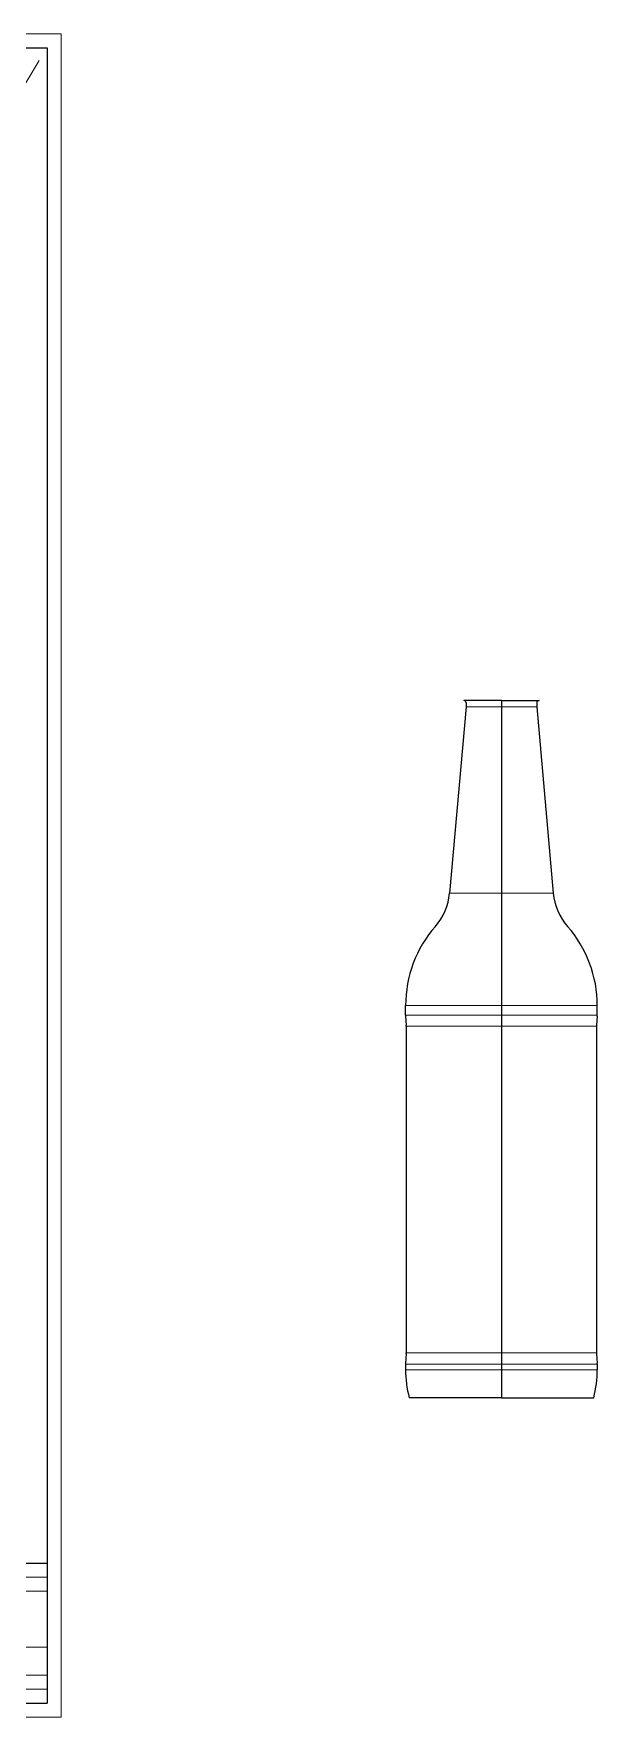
# Model space of a CAD drawing. Extents: x -409 to 623, y -170 to 506.
# Drawn here: x 422 to 623, y -94 to 506 of the extents above; entities that cross this region are included whole.
import ezdxf

# ---------------------------------------------------------------- set-up
doc = ezdxf.new("R2010")
doc.units = 0
doc.header["$LTSCALE"] = 7
doc.header["$MEASUREMENT"] = 0
doc.layers.get('0').update_dxf_attribs({"linetype": 'CONTINUOUS', "lineweight": 15})
for name, color, linetype, lineweight in [('3', 3, 'CONTINUOUS', 30), ('8', 252, 'CONTINUOUS', 15), ('ENGLISH', 252, 'CONTINUOUS', 18)]:
    doc.layers.add(name, color=color, linetype=linetype, lineweight=lineweight)
doc.styles.add('ITALICT', font='ITALICT.shx', dxfattribs={"width": 0.8, "height": 3})

# ---------------------------------------------------------------- blocks, each defined once
blk = doc.blocks.new('A$C0FD72C1E')
for p, q in [((4.36, 12.08), (-0.96, 2.86)), ((8.79, 14.65), (0, 0)), ((17.26, 12.08), (11.94, 2.86)), ((17.26, 12.08), (36.56, 12.08)), ((41.25, 14.65), (32.45, 0)), ((-3.7, 7.62), (-0.96, 2.86)), ((1.79, 7.62), (-3.7, 7.62)), ((9.19, 7.62), (11.94, 2.86)), ((14.69, 7.62), (9.19, 7.62))]:
    blk.add_line(p, q)
at = {"style": 'ITALICT', "width": 0.8}
for s, p in [('polirano', (17.55, 13.67)), ('N8', (-3.32, 8.24)), ('N5', (9.58, 8.24))]:
    blk.add_text(s, height=3, dxfattribs=at).set_placement(p)
at = {"layer": 'ENGLISH', "style": 'ITALICT', "width": 0.8}
blk.add_text('polish', height=3, dxfattribs=at).set_placement((20.16, 8.23))

msp = doc.modelspace()

# ---------------------------------------------------------------- linework, layer by layer
for p, q in [((11.4997, 506.465), (431.4997, 506.465)), ((431.4997, 506.465), (431.4997, -94.1371)), ((212.8161, -44.1371), (426.4997, -44.1371)), ((426.4997, -49.1371), (212.8161, -49.1371)), ((212.8161, -69.1371), (426.4997, -69.1371)), ((212.8161, -79.1371), (426.4997, -79.1371)), ((212.8161, -84.1371), (426.4997, -84.1371)), ((11.4997, -94.1371), (431.4997, -94.1371))]:
    msp.add_line(p, q)
at = {"layer": '3'}
for p, q in [((31.4997, 501.465), (426.4997, 501.465)), ((426.4997, 501.465), (426.4997, -89.1371)), ((576.0039, 266.3761), (570.1039, 199.8764)), ((588.6039, 268.5761), (575.2039, 268.5761)), ((576.0039, 267.7761), (576.0039, 266.3761)), ((588.6039, 268.5761), (588.6039, 19.8761)), ((588.6039, 268.5761), (602.0039, 268.5761)), ((601.2039, 267.7761), (601.2039, 266.3761)), ((601.2039, 266.3761), (607.1039, 199.8764)), ((554.4039, 156.3761), (554.4039, 159.7761)), ((622.8039, 156.3761), (622.8039, 159.7761)), ((554.4155, 156.0353), (554.6423, 152.717)), ((554.6539, 152.3761), (554.6539, 35.8761)), ((622.5539, 152.3761), (622.5539, 35.8761)), ((622.7923, 156.0353), (622.5655, 152.717)), ((554.4039, 31.8761), (554.4039, 29.8761)), ((554.6423, 35.5353), (554.4155, 32.217)), ((622.5655, 35.5353), (622.7923, 32.217)), ((622.8039, 31.8761), (622.8039, 29.8761)), ((588.6039, 19.8761), (555.7039, 19.8761)), ((588.6039, 19.8761), (621.5039, 19.8761)), ((212.8161, -39.1371), (426.4997, -39.1371)), ((426.4997, -39.1371), (426.4997, -89.1371)), ((31.4997, -89.1371), (426.4997, -89.1371)), ((212.8161, -89.1371), (426.4997, -89.1371))]:
    msp.add_line(p, q, dxfattribs=at)
for centre, radius, start, end in [((575.2039, 267.7761), 0.8, 0, 90), ((602.0039, 267.7761), 0.8, 90, 180), ((549.3654, 201.7163), 20.82, 318.7588346, 354.9298905), ((627.8424, 201.7163), 20.82, 185.0701095, 221.2411654), ((597.2039, 159.7761), 42.8, 138.7588346, 180), ((580.0039, 159.7761), 42.8, 0, 41.2411654), ((559.4039, 156.3761), 5, 180, 183.908906), ((617.8039, 156.3761), 5, 356.091094, 0), ((549.6539, 152.3761), 5, 0, 3.908906), ((627.5539, 152.3761), 5, 176.091094, 180), ((559.4039, 31.8761), 5, 176.091094, 180), ((549.6539, 35.8761), 5, 356.091094, 0), ((627.5539, 35.8761), 5, 180, 183.908906), ((617.8039, 31.8761), 5, 0, 3.908906), ((593.5155, 29.8761), 39.1115, 180, 194.8138243), ((583.6924, 29.8761), 39.1115, 345.1861757, 0)]:
    msp.add_arc(centre, radius, start, end, dxfattribs=at)
at = {"layer": '8'}
for p, q in [((576.0039, 266.3761), (588.6039, 266.3761)), ((601.2039, 266.3761), (588.6039, 266.3761)), ((570.1039, 199.8764), (588.6039, 199.8764)), ((607.1039, 199.8764), (588.6039, 199.8764)), ((588.6039, 159.7761), (554.4039, 159.7761)), ((588.6039, 156.3761), (554.4039, 156.3761)), ((588.6039, 159.7761), (622.8039, 159.7761)), ((588.6039, 156.3761), (622.8039, 156.3761)), ((588.6039, 152.3761), (554.6539, 152.3761)), ((588.6039, 152.3761), (622.5539, 152.3761)), ((588.6039, 31.8761), (554.4039, 31.8761)), ((588.6039, 35.8761), (554.6539, 35.8761)), ((588.6039, 35.8761), (622.5539, 35.8761)), ((588.6039, 31.8761), (622.8039, 31.8761)), ((588.6039, 29.8761), (554.4039, 29.8761)), ((588.6039, 29.8761), (622.8039, 29.8761))]:
    msp.add_line(p, q, dxfattribs=at)

# ---------------------------------------------------------------- block references
msp.add_blockref('A$C0FD72C1E', (382.4456, 482.1943))

doc.saveas('drawing.dxf')
